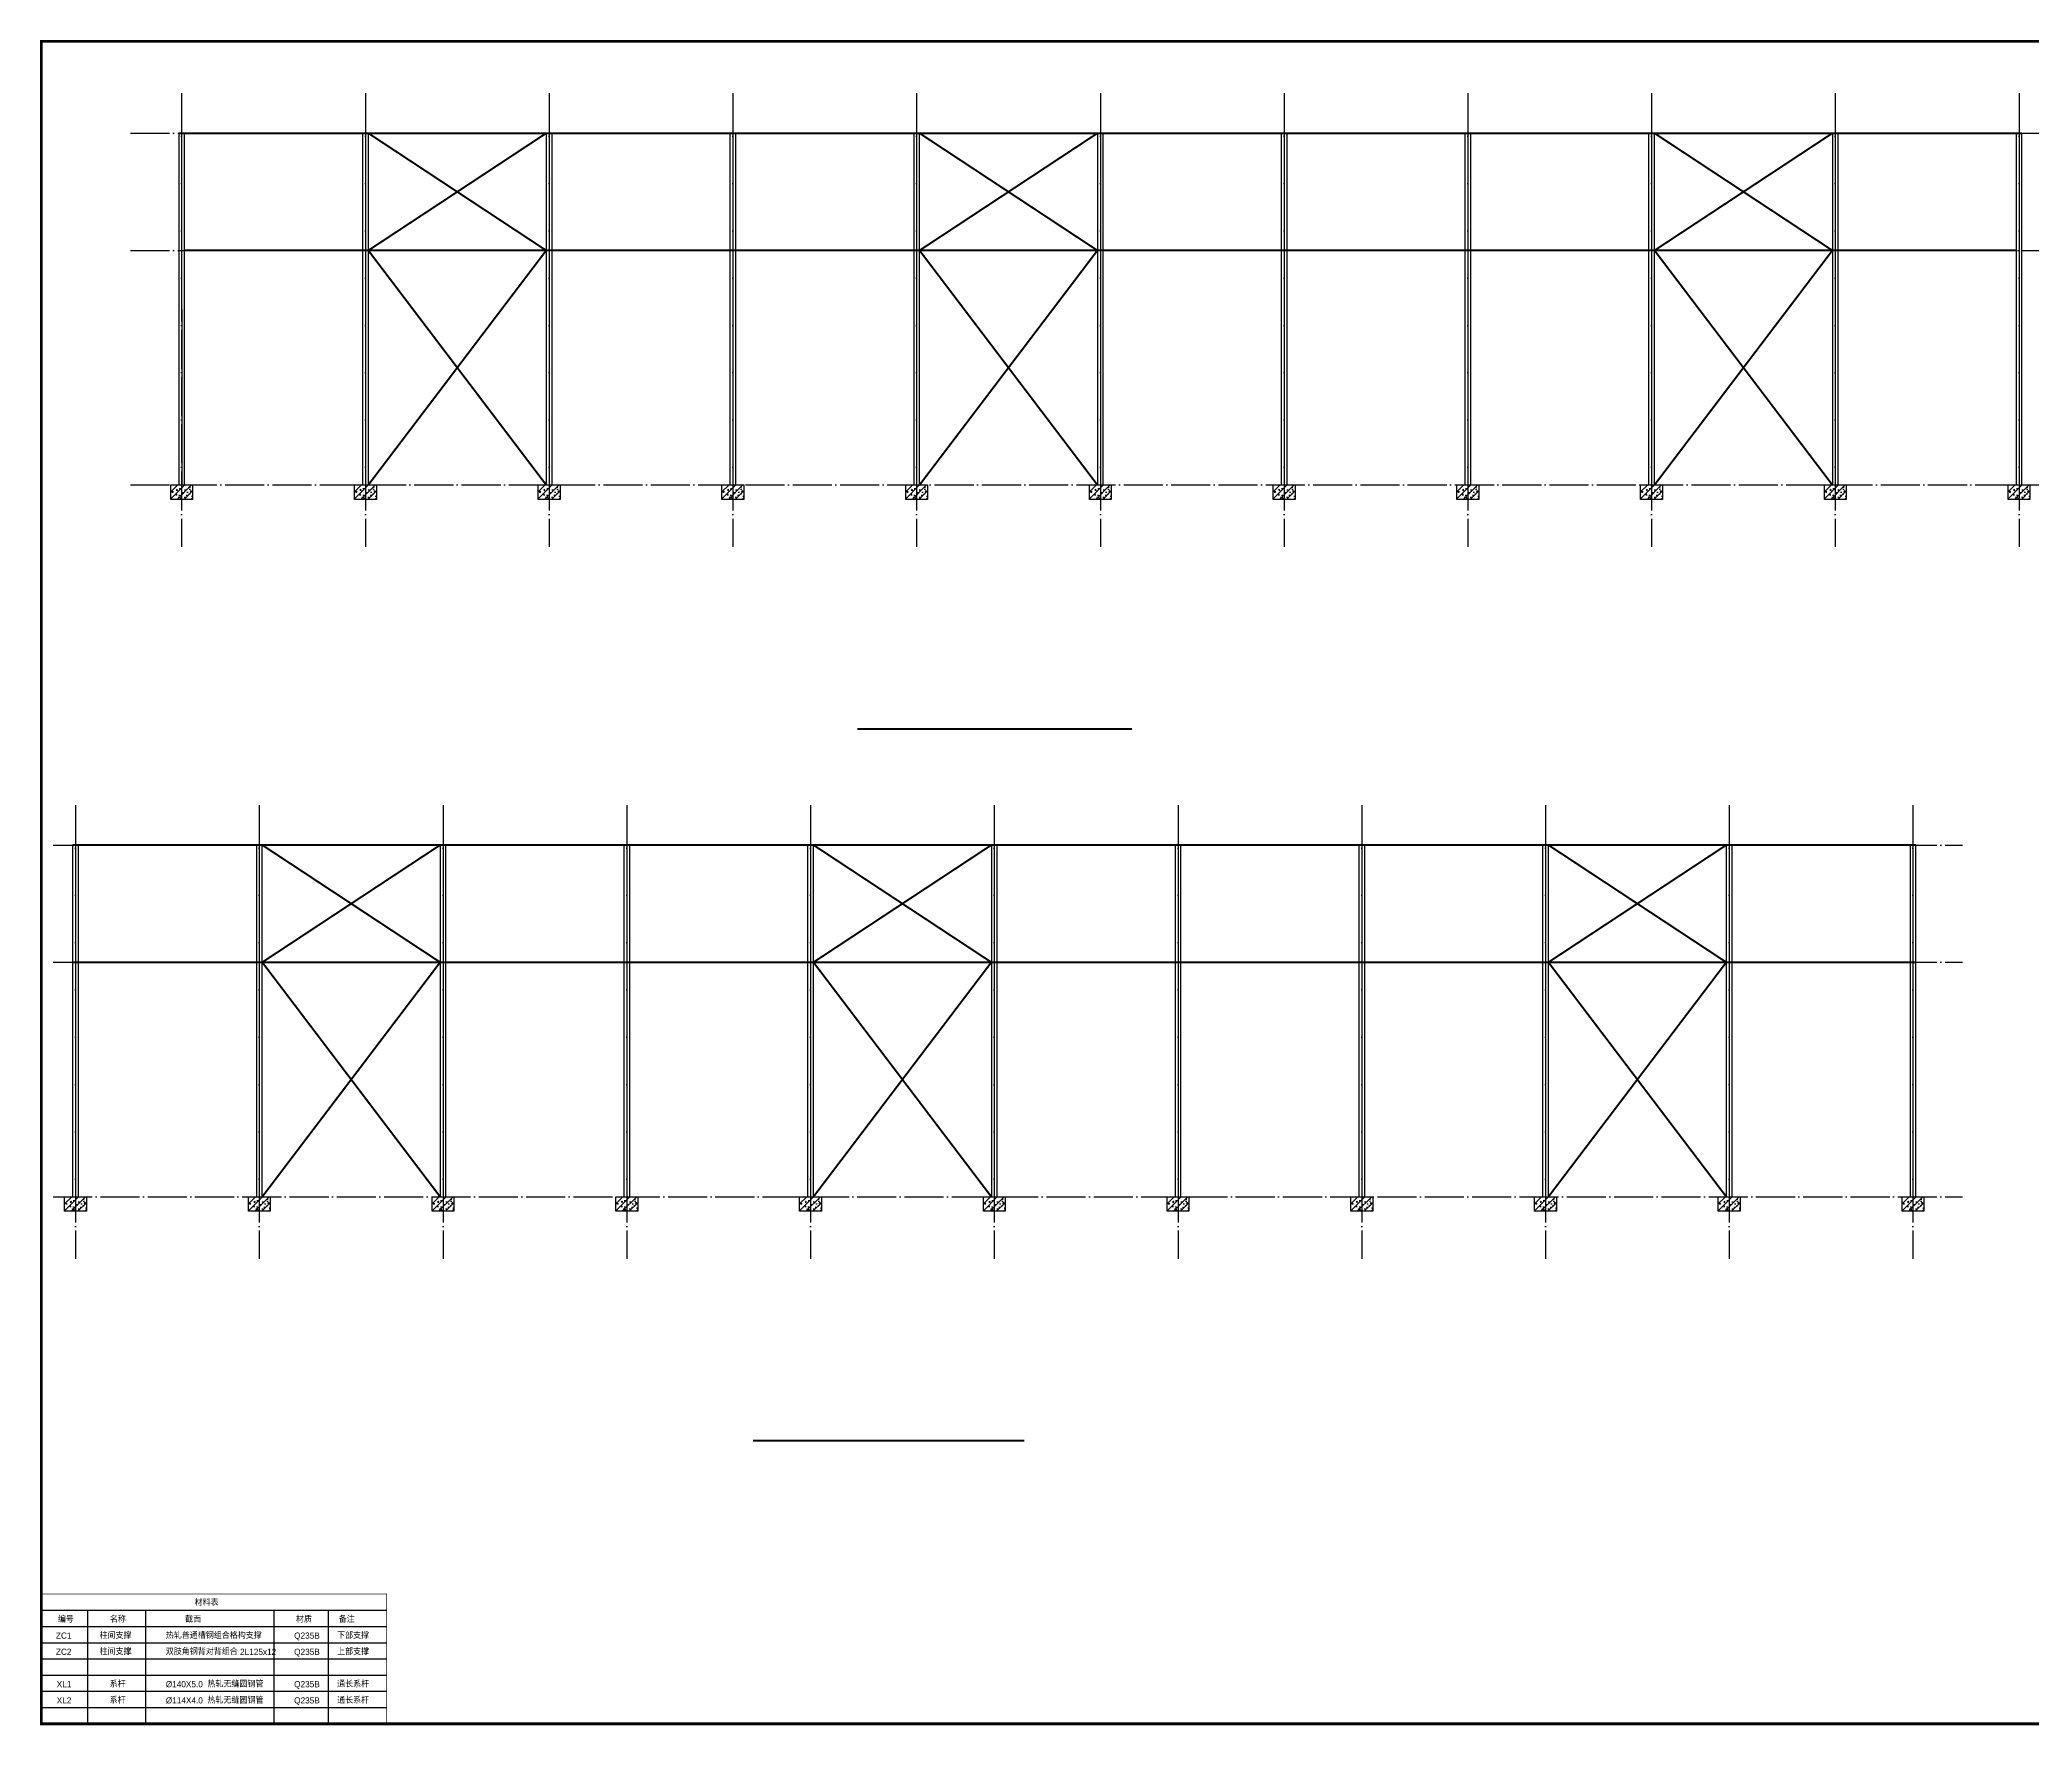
# Model space of a CAD drawing. Extents: x 95752 to 843522, y -411933 to 75567.
# Drawn here: x 449248 to 551174, y -101208 to -14958 of the extents above; entities that cross this region are included whole.
import ezdxf

# ---------------------------------------------------------------- set-up
doc = ezdxf.new("R2010")
doc.units = 0
doc.header["$LTSCALE"] = 1000
doc.header["$MEASUREMENT"] = 0
doc.linetypes.add('DOTE', pattern=[2.42, 2, -0.2, 0.02, -0.2])
for name, color, linetype in [('DIM_SYMB', 3, 'Continuous'), ('DOTE', 1, 'Continuous'), ('PUB_TAB', 7, 'Continuous'), ('PUB_TITLE', 4, 'Continuous'), ('钢柱', 6, 'Continuous')]:
    doc.layers.add(name, color=color, linetype=linetype)
doc.layers.add('系梁', color=6, linetype='Continuous', lineweight=35)
doc.styles.add('HZ', font='hztxt_e.shx', dxfattribs={"bigfont": 'hzdx.shx'})

msp = doc.modelspace()

# ---------------------------------------------------------------- hatches: boundary and pattern name
h = msp.add_hatch()
h.set_pattern_fill('钢筋混凝土', color=256, scale=100, style=0)
h.set_pattern_definition([(45, (-492506.27, 460899.44), (-176.776695, 176.776695), []), (50, (-492506.3, 460899.44), (717.26018, -62.75213), [75, -825]), (355, (-492506.3, 460899.44), (-138.75133, 752.19213), [60, -660]), (100.4514, (-492446.5, 460894.2), (578.5094, 689.43954), [63.7402, -701.1421]), (46.1842, (-492506.3, 461099.4), (1067.24105, -165.519), [112.5, -1237.5]), (96.6356, (-492417.3, 461085.6), (934.6627, 974.1179), [95.6103, -1051.713]), (351.1842, (-492506.3, 461099.4), (934.662, 974.1186), [90, -990]), (21, (-492406.3, 461049.44), (596.90705, -402.6189), [75, -825]), (326, (-492406.3, 461049.44), (243.31533, 725.15005), [60, -660]), (71.4514, (-492356.5, 461015.9), (840.22263, 322.5305), [63.7402, -701.1421]), (37.5, (-492506.27, 460899.44), (12.159855, 332.893854), [0, -652, 0, -670, 0, -662.5]), (7.5, (-492506.27, 460899.44), (263.06954, 394.41171), [0, -382, 0, -637, 0, -252.5]), (327.5, (-492729.27, 460899.44), (533.822436, -22.55487), [0, -250, 0, -780, 0, -1035]), (317.5, (-492829.27, 460899.44), (583.18617, 100.10498), [0, -325, 0, -518, 0, -735])])
h.paths.add_polyline_path([(455944.1, -37736.5), (457062.4, -37736.5), (457062.4, -38478.3), (455944.1, -38478.3)])
h = msp.add_hatch()
h.set_pattern_fill('钢筋混凝土', color=256, scale=100, style=0)
h.set_pattern_definition([(45, (-483106.27, 460899.44), (-176.776695, 176.776695), []), (50, (-483106.3, 460899.44), (717.26018, -62.75213), [75, -825]), (355, (-483106.3, 460899.44), (-138.75133, 752.19213), [60, -660]), (100.4514, (-483046.5, 460894.2), (578.5094, 689.43954), [63.7402, -701.1421]), (46.1842, (-483106.3, 461099.4), (1067.24105, -165.519), [112.5, -1237.5]), (96.6356, (-483017.3, 461085.6), (934.6627, 974.1179), [95.6103, -1051.713]), (351.1842, (-483106.3, 461099.4), (934.662, 974.1186), [90, -990]), (21, (-483006.3, 461049.44), (596.90705, -402.6189), [75, -825]), (326, (-483006.3, 461049.44), (243.31533, 725.15005), [60, -660]), (71.4514, (-482956.5, 461015.9), (840.22263, 322.5305), [63.7402, -701.1421]), (37.5, (-483106.27, 460899.44), (12.159855, 332.893854), [0, -652, 0, -670, 0, -662.5]), (7.5, (-483106.27, 460899.44), (263.06954, 394.41171), [0, -382, 0, -637, 0, -252.5]), (327.5, (-483329.27, 460899.44), (533.822436, -22.55487), [0, -250, 0, -780, 0, -1035]), (317.5, (-483429.27, 460899.44), (583.18617, 100.10498), [0, -325, 0, -518, 0, -735])])
h.paths.add_polyline_path([(465344.1, -37736.5), (466462.4, -37736.5), (466462.4, -38478.3), (465344.1, -38478.3)])
h = msp.add_hatch()
h.set_pattern_fill('钢筋混凝土', color=256, scale=100, style=0)
h.set_pattern_definition([(45, (-473706.27, 460899.44), (-176.776695, 176.776695), []), (50, (-473706.3, 460899.44), (717.26018, -62.75213), [75, -825]), (355, (-473706.3, 460899.44), (-138.75133, 752.19213), [60, -660]), (100.4514, (-473646.5, 460894.2), (578.5094, 689.43954), [63.7402, -701.1421]), (46.1842, (-473706.3, 461099.4), (1067.24105, -165.519), [112.5, -1237.5]), (96.6356, (-473617.3, 461085.6), (934.6627, 974.1179), [95.6103, -1051.713]), (351.1842, (-473706.3, 461099.4), (934.662, 974.1186), [90, -990]), (21, (-473606.3, 461049.44), (596.90705, -402.6189), [75, -825]), (326, (-473606.3, 461049.44), (243.31533, 725.15005), [60, -660]), (71.4514, (-473556.5, 461015.9), (840.22263, 322.5305), [63.7402, -701.1421]), (37.5, (-473706.27, 460899.44), (12.159855, 332.893854), [0, -652, 0, -670, 0, -662.5]), (7.5, (-473706.27, 460899.44), (263.06954, 394.41171), [0, -382, 0, -637, 0, -252.5]), (327.5, (-473929.27, 460899.44), (533.822436, -22.55487), [0, -250, 0, -780, 0, -1035]), (317.5, (-474029.27, 460899.44), (583.18617, 100.10498), [0, -325, 0, -518, 0, -735])])
h.paths.add_polyline_path([(474744.1, -37736.5), (475862.4, -37736.5), (475862.4, -38478.3), (474744.1, -38478.3)])
h = msp.add_hatch()
h.set_pattern_fill('钢筋混凝土', color=256, scale=100, style=0)
h.set_pattern_definition([(45, (-464306.27, 460899.44), (-176.776695, 176.776695), []), (50, (-464306.3, 460899.44), (717.26018, -62.75213), [75, -825]), (355, (-464306.3, 460899.44), (-138.75133, 752.19213), [60, -660]), (100.4514, (-464246.5, 460894.2), (578.5094, 689.43954), [63.7402, -701.1421]), (46.1842, (-464306.3, 461099.4), (1067.24105, -165.519), [112.5, -1237.5]), (96.6356, (-464217.3, 461085.6), (934.6627, 974.1179), [95.6103, -1051.713]), (351.1842, (-464306.3, 461099.4), (934.662, 974.1186), [90, -990]), (21, (-464206.3, 461049.44), (596.90705, -402.6189), [75, -825]), (326, (-464206.3, 461049.44), (243.31533, 725.15005), [60, -660]), (71.4514, (-464156.5, 461015.9), (840.22263, 322.5305), [63.7402, -701.1421]), (37.5, (-464306.27, 460899.44), (12.159855, 332.893854), [0, -652, 0, -670, 0, -662.5]), (7.5, (-464306.27, 460899.44), (263.06954, 394.41171), [0, -382, 0, -637, 0, -252.5]), (327.5, (-464529.27, 460899.44), (533.822436, -22.55487), [0, -250, 0, -780, 0, -1035]), (317.5, (-464629.27, 460899.44), (583.18617, 100.10498), [0, -325, 0, -518, 0, -735])])
h.paths.add_polyline_path([(484144.1, -37736.5), (485262.4, -37736.5), (485262.4, -38478.3), (484144.1, -38478.3)])
h = msp.add_hatch()
h.set_pattern_fill('钢筋混凝土', color=256, scale=100, style=0)
h.set_pattern_definition([(45, (-454906.27, 460899.44), (-176.776695, 176.776695), []), (50, (-454906.3, 460899.44), (717.26018, -62.75213), [75, -825]), (355, (-454906.3, 460899.44), (-138.75133, 752.19213), [60, -660]), (100.4514, (-454846.5, 460894.2), (578.5094, 689.43954), [63.7402, -701.1421]), (46.1842, (-454906.3, 461099.4), (1067.24105, -165.519), [112.5, -1237.5]), (96.6356, (-454817.3, 461085.6), (934.6627, 974.1179), [95.6103, -1051.713]), (351.1842, (-454906.3, 461099.4), (934.662, 974.1186), [90, -990]), (21, (-454806.3, 461049.44), (596.90705, -402.6189), [75, -825]), (326, (-454806.3, 461049.44), (243.31533, 725.15005), [60, -660]), (71.4514, (-454756.5, 461015.9), (840.22263, 322.5305), [63.7402, -701.1421]), (37.5, (-454906.27, 460899.44), (12.159855, 332.893854), [0, -652, 0, -670, 0, -662.5]), (7.5, (-454906.27, 460899.44), (263.06954, 394.41171), [0, -382, 0, -637, 0, -252.5]), (327.5, (-455129.27, 460899.44), (533.822436, -22.55487), [0, -250, 0, -780, 0, -1035]), (317.5, (-455229.27, 460899.44), (583.18617, 100.10498), [0, -325, 0, -518, 0, -735])])
h.paths.add_polyline_path([(493544.1, -37736.5), (494662.4, -37736.5), (494662.4, -38478.3), (493544.1, -38478.3)])
h = msp.add_hatch()
h.set_pattern_fill('钢筋混凝土', color=256, scale=100, style=0)
h.set_pattern_definition([(45, (-445506.27, 460899.44), (-176.776695, 176.776695), []), (50, (-445506.3, 460899.44), (717.26018, -62.75213), [75, -825]), (355, (-445506.3, 460899.44), (-138.75133, 752.19213), [60, -660]), (100.4514, (-445446.5, 460894.2), (578.5094, 689.43954), [63.7402, -701.1421]), (46.1842, (-445506.3, 461099.4), (1067.24105, -165.519), [112.5, -1237.5]), (96.6356, (-445417.3, 461085.6), (934.6627, 974.1179), [95.6103, -1051.713]), (351.1842, (-445506.3, 461099.4), (934.662, 974.1186), [90, -990]), (21, (-445406.3, 461049.44), (596.90705, -402.6189), [75, -825]), (326, (-445406.3, 461049.44), (243.31533, 725.15005), [60, -660]), (71.4514, (-445356.5, 461015.9), (840.22263, 322.5305), [63.7402, -701.1421]), (37.5, (-445506.27, 460899.44), (12.159855, 332.893854), [0, -652, 0, -670, 0, -662.5]), (7.5, (-445506.27, 460899.44), (263.06954, 394.41171), [0, -382, 0, -637, 0, -252.5]), (327.5, (-445729.27, 460899.44), (533.822436, -22.55487), [0, -250, 0, -780, 0, -1035]), (317.5, (-445829.27, 460899.44), (583.18617, 100.10498), [0, -325, 0, -518, 0, -735])])
h.paths.add_polyline_path([(502944.1, -37736.5), (504062.4, -37736.5), (504062.4, -38478.3), (502944.1, -38478.3)])
h = msp.add_hatch()
h.set_pattern_fill('钢筋混凝土', color=256, scale=100, style=0)
h.set_pattern_definition([(45, (-436106.27, 460899.44), (-176.776695, 176.776695), []), (50, (-436106.3, 460899.44), (717.26018, -62.75213), [75, -825]), (355, (-436106.3, 460899.44), (-138.75133, 752.19213), [60, -660]), (100.4514, (-436046.5, 460894.2), (578.5094, 689.43954), [63.7402, -701.1421]), (46.1842, (-436106.3, 461099.4), (1067.24105, -165.519), [112.5, -1237.5]), (96.6356, (-436017.3, 461085.6), (934.6627, 974.1179), [95.6103, -1051.713]), (351.1842, (-436106.3, 461099.4), (934.662, 974.1186), [90, -990]), (21, (-436006.3, 461049.44), (596.90705, -402.6189), [75, -825]), (326, (-436006.3, 461049.44), (243.31533, 725.15005), [60, -660]), (71.4514, (-435956.5, 461015.9), (840.22263, 322.5305), [63.7402, -701.1421]), (37.5, (-436106.27, 460899.44), (12.159855, 332.893854), [0, -652, 0, -670, 0, -662.5]), (7.5, (-436106.27, 460899.44), (263.06954, 394.41171), [0, -382, 0, -637, 0, -252.5]), (327.5, (-436329.27, 460899.44), (533.822436, -22.55487), [0, -250, 0, -780, 0, -1035]), (317.5, (-436429.27, 460899.44), (583.18617, 100.10498), [0, -325, 0, -518, 0, -735])])
h.paths.add_polyline_path([(512344.1, -37736.5), (513462.4, -37736.5), (513462.4, -38478.3), (512344.1, -38478.3)])
h = msp.add_hatch()
h.set_pattern_fill('钢筋混凝土', color=256, scale=100, style=0)
h.set_pattern_definition([(45, (-426706.27, 460899.44), (-176.776695, 176.776695), []), (50, (-426706.3, 460899.44), (717.26018, -62.75213), [75, -825]), (355, (-426706.3, 460899.44), (-138.75133, 752.19213), [60, -660]), (100.4514, (-426646.5, 460894.2), (578.5094, 689.43954), [63.7402, -701.1421]), (46.1842, (-426706.3, 461099.4), (1067.24105, -165.519), [112.5, -1237.5]), (96.6356, (-426617.3, 461085.6), (934.6627, 974.1179), [95.6103, -1051.713]), (351.1842, (-426706.3, 461099.4), (934.662, 974.1186), [90, -990]), (21, (-426606.3, 461049.44), (596.90705, -402.6189), [75, -825]), (326, (-426606.3, 461049.44), (243.31533, 725.15005), [60, -660]), (71.4514, (-426556.5, 461015.9), (840.22263, 322.5305), [63.7402, -701.1421]), (37.5, (-426706.27, 460899.44), (12.159855, 332.893854), [0, -652, 0, -670, 0, -662.5]), (7.5, (-426706.27, 460899.44), (263.06954, 394.41171), [0, -382, 0, -637, 0, -252.5]), (327.5, (-426929.27, 460899.44), (533.822436, -22.55487), [0, -250, 0, -780, 0, -1035]), (317.5, (-427029.27, 460899.44), (583.18617, 100.10498), [0, -325, 0, -518, 0, -735])])
h.paths.add_polyline_path([(521744.1, -37736.5), (522862.4, -37736.5), (522862.4, -38478.3), (521744.1, -38478.3)])
h = msp.add_hatch()
h.set_pattern_fill('钢筋混凝土', color=256, scale=100, style=0)
h.set_pattern_definition([(45, (-417306.27, 460899.44), (-176.776695, 176.776695), []), (50, (-417306.3, 460899.44), (717.26018, -62.75213), [75, -825]), (355, (-417306.3, 460899.44), (-138.75133, 752.19213), [60, -660]), (100.4514, (-417246.5, 460894.2), (578.5094, 689.43954), [63.7402, -701.1421]), (46.1842, (-417306.3, 461099.4), (1067.24105, -165.519), [112.5, -1237.5]), (96.6356, (-417217.3, 461085.6), (934.6627, 974.1179), [95.6103, -1051.713]), (351.1842, (-417306.3, 461099.4), (934.662, 974.1186), [90, -990]), (21, (-417206.3, 461049.44), (596.90705, -402.6189), [75, -825]), (326, (-417206.3, 461049.44), (243.31533, 725.15005), [60, -660]), (71.4514, (-417156.5, 461015.9), (840.22263, 322.5305), [63.7402, -701.1421]), (37.5, (-417306.27, 460899.44), (12.159855, 332.893854), [0, -652, 0, -670, 0, -662.5]), (7.5, (-417306.27, 460899.44), (263.06954, 394.41171), [0, -382, 0, -637, 0, -252.5]), (327.5, (-417529.27, 460899.44), (533.822436, -22.55487), [0, -250, 0, -780, 0, -1035]), (317.5, (-417629.27, 460899.44), (583.18617, 100.10498), [0, -325, 0, -518, 0, -735])])
h.paths.add_polyline_path([(531144.1, -37736.5), (532262.4, -37736.5), (532262.4, -38478.3), (531144.1, -38478.3)])
h = msp.add_hatch()
h.set_pattern_fill('钢筋混凝土', color=256, scale=100, style=0)
h.set_pattern_definition([(45, (-407906.27, 460899.44), (-176.776695, 176.776695), []), (50, (-407906.3, 460899.44), (717.26018, -62.75213), [75, -825]), (355, (-407906.3, 460899.44), (-138.75133, 752.19213), [60, -660]), (100.4514, (-407846.5, 460894.2), (578.5094, 689.43954), [63.7402, -701.1421]), (46.1842, (-407906.3, 461099.4), (1067.24105, -165.519), [112.5, -1237.5]), (96.6356, (-407817.3, 461085.6), (934.6627, 974.1179), [95.6103, -1051.713]), (351.1842, (-407906.3, 461099.4), (934.662, 974.1186), [90, -990]), (21, (-407806.3, 461049.44), (596.90705, -402.6189), [75, -825]), (326, (-407806.3, 461049.44), (243.31533, 725.15005), [60, -660]), (71.4514, (-407756.5, 461015.9), (840.22263, 322.5305), [63.7402, -701.1421]), (37.5, (-407906.27, 460899.44), (12.159855, 332.893854), [0, -652, 0, -670, 0, -662.5]), (7.5, (-407906.27, 460899.44), (263.06954, 394.41171), [0, -382, 0, -637, 0, -252.5]), (327.5, (-408129.27, 460899.44), (533.822436, -22.55487), [0, -250, 0, -780, 0, -1035]), (317.5, (-408229.27, 460899.44), (583.18617, 100.10498), [0, -325, 0, -518, 0, -735])])
h.paths.add_polyline_path([(540544.1, -37736.5), (541662.4, -37736.5), (541662.4, -38478.3), (540544.1, -38478.3)])
h = msp.add_hatch()
h.set_pattern_fill('钢筋混凝土', color=256, scale=100, style=0)
h.set_pattern_definition([(45, (-398506.27, 460899.44), (-176.776695, 176.776695), []), (50, (-398506.3, 460899.44), (717.26018, -62.75213), [75, -825]), (355, (-398506.3, 460899.44), (-138.75133, 752.19213), [60, -660]), (100.4514, (-398446.5, 460894.2), (578.5094, 689.43954), [63.7402, -701.1421]), (46.1842, (-398506.3, 461099.4), (1067.24105, -165.519), [112.5, -1237.5]), (96.6356, (-398417.3, 461085.6), (934.6627, 974.1179), [95.6103, -1051.713]), (351.1842, (-398506.3, 461099.4), (934.662, 974.1186), [90, -990]), (21, (-398406.3, 461049.44), (596.90705, -402.6189), [75, -825]), (326, (-398406.3, 461049.44), (243.31533, 725.15005), [60, -660]), (71.4514, (-398356.5, 461015.9), (840.22263, 322.5305), [63.7402, -701.1421]), (37.5, (-398506.27, 460899.44), (12.159855, 332.893854), [0, -652, 0, -670, 0, -662.5]), (7.5, (-398506.27, 460899.44), (263.06954, 394.41171), [0, -382, 0, -637, 0, -252.5]), (327.5, (-398729.27, 460899.44), (533.822436, -22.55487), [0, -250, 0, -780, 0, -1035]), (317.5, (-398829.27, 460899.44), (583.18617, 100.10498), [0, -325, 0, -518, 0, -735])])
h.paths.add_polyline_path([(549944.1, -37736.5), (551062.4, -37736.5), (551062.4, -38478.3), (549944.1, -38478.3)])
h = msp.add_hatch()
h.set_pattern_fill('钢筋混凝土', color=256, scale=100, style=0)
h.set_pattern_definition([(45, (-497933.3, 424470.63), (-176.776695, 176.776695), []), (50, (-497933.3, 424470.6), (717.26018, -62.75213), [75, -825]), (355, (-497933.3, 424470.6), (-138.75133, 752.19213), [60, -660]), (100.4514, (-497873.5, 424465.4), (578.5094, 689.43954), [63.7402, -701.1421]), (46.1842, (-497933.3, 424670.6), (1067.24105, -165.519), [112.5, -1237.5]), (96.6356, (-497844.4, 424656.8), (934.6627, 974.1179), [95.6103, -1051.713]), (351.1842, (-497933.3, 424670.6), (934.662, 974.1186), [90, -990]), (21, (-497833.3, 424620.6), (596.90705, -402.6189), [75, -825]), (326, (-497833.3, 424620.6), (243.31533, 725.15005), [60, -660]), (71.4514, (-497783.55, 424587.1), (840.22263, 322.5305), [63.7402, -701.1421]), (37.5, (-497933.3, 424470.63), (12.159855, 332.893854), [0, -652, 0, -670, 0, -662.5]), (7.5, (-497933.3, 424470.63), (263.06954, 394.41171), [0, -382, 0, -637, 0, -252.5]), (327.5, (-498156.3, 424470.63), (533.822436, -22.55487), [0, -250, 0, -780, 0, -1035]), (317.5, (-498256.3, 424470.63), (583.18617, 100.10498), [0, -325, 0, -518, 0, -735])])
h.paths.add_polyline_path([(450517.1, -74165.3), (451635.4, -74165.3), (451635.4, -74907.2), (450517.1, -74907.2)])
h = msp.add_hatch()
h.set_pattern_fill('钢筋混凝土', color=256, scale=100, style=0)
h.set_pattern_definition([(45, (-488533.3, 424470.63), (-176.776695, 176.776695), []), (50, (-488533.3, 424470.6), (717.26018, -62.75213), [75, -825]), (355, (-488533.3, 424470.6), (-138.75133, 752.19213), [60, -660]), (100.4514, (-488473.5, 424465.4), (578.5094, 689.43954), [63.7402, -701.1421]), (46.1842, (-488533.3, 424670.6), (1067.24105, -165.519), [112.5, -1237.5]), (96.6356, (-488444.4, 424656.8), (934.6627, 974.1179), [95.6103, -1051.713]), (351.1842, (-488533.3, 424670.6), (934.662, 974.1186), [90, -990]), (21, (-488433.3, 424620.6), (596.90705, -402.6189), [75, -825]), (326, (-488433.3, 424620.6), (243.31533, 725.15005), [60, -660]), (71.4514, (-488383.55, 424587.1), (840.22263, 322.5305), [63.7402, -701.1421]), (37.5, (-488533.3, 424470.63), (12.159855, 332.893854), [0, -652, 0, -670, 0, -662.5]), (7.5, (-488533.3, 424470.63), (263.06954, 394.41171), [0, -382, 0, -637, 0, -252.5]), (327.5, (-488756.3, 424470.63), (533.822436, -22.55487), [0, -250, 0, -780, 0, -1035]), (317.5, (-488856.3, 424470.63), (583.18617, 100.10498), [0, -325, 0, -518, 0, -735])])
h.paths.add_polyline_path([(459917.1, -74165.3), (461035.4, -74165.3), (461035.4, -74907.2), (459917.1, -74907.2)])
h = msp.add_hatch()
h.set_pattern_fill('钢筋混凝土', color=256, scale=100, style=0)
h.set_pattern_definition([(45, (-479133.3, 424470.63), (-176.776695, 176.776695), []), (50, (-479133.3, 424470.6), (717.26018, -62.75213), [75, -825]), (355, (-479133.3, 424470.6), (-138.75133, 752.19213), [60, -660]), (100.4514, (-479073.5, 424465.4), (578.5094, 689.43954), [63.7402, -701.1421]), (46.1842, (-479133.3, 424670.6), (1067.24105, -165.519), [112.5, -1237.5]), (96.6356, (-479044.4, 424656.8), (934.6627, 974.1179), [95.6103, -1051.713]), (351.1842, (-479133.3, 424670.6), (934.662, 974.1186), [90, -990]), (21, (-479033.3, 424620.6), (596.90705, -402.6189), [75, -825]), (326, (-479033.3, 424620.6), (243.31533, 725.15005), [60, -660]), (71.4514, (-478983.55, 424587.1), (840.22263, 322.5305), [63.7402, -701.1421]), (37.5, (-479133.3, 424470.63), (12.159855, 332.893854), [0, -652, 0, -670, 0, -662.5]), (7.5, (-479133.3, 424470.63), (263.06954, 394.41171), [0, -382, 0, -637, 0, -252.5]), (327.5, (-479356.3, 424470.63), (533.822436, -22.55487), [0, -250, 0, -780, 0, -1035]), (317.5, (-479456.3, 424470.63), (583.18617, 100.10498), [0, -325, 0, -518, 0, -735])])
h.paths.add_polyline_path([(469317.1, -74165.3), (470435.4, -74165.3), (470435.4, -74907.2), (469317.1, -74907.2)])
h = msp.add_hatch()
h.set_pattern_fill('钢筋混凝土', color=256, scale=100, style=0)
h.set_pattern_definition([(45, (-469733.3, 424470.63), (-176.776695, 176.776695), []), (50, (-469733.3, 424470.6), (717.26018, -62.75213), [75, -825]), (355, (-469733.3, 424470.6), (-138.75133, 752.19213), [60, -660]), (100.4514, (-469673.5, 424465.4), (578.5094, 689.43954), [63.7402, -701.1421]), (46.1842, (-469733.3, 424670.6), (1067.24105, -165.519), [112.5, -1237.5]), (96.6356, (-469644.4, 424656.8), (934.6627, 974.1179), [95.6103, -1051.713]), (351.1842, (-469733.3, 424670.6), (934.662, 974.1186), [90, -990]), (21, (-469633.3, 424620.6), (596.90705, -402.6189), [75, -825]), (326, (-469633.3, 424620.6), (243.31533, 725.15005), [60, -660]), (71.4514, (-469583.55, 424587.1), (840.22263, 322.5305), [63.7402, -701.1421]), (37.5, (-469733.3, 424470.63), (12.159855, 332.893854), [0, -652, 0, -670, 0, -662.5]), (7.5, (-469733.3, 424470.63), (263.06954, 394.41171), [0, -382, 0, -637, 0, -252.5]), (327.5, (-469956.3, 424470.63), (533.822436, -22.55487), [0, -250, 0, -780, 0, -1035]), (317.5, (-470056.3, 424470.63), (583.18617, 100.10498), [0, -325, 0, -518, 0, -735])])
h.paths.add_polyline_path([(478717.1, -74165.3), (479835.4, -74165.3), (479835.4, -74907.2), (478717.1, -74907.2)])
h = msp.add_hatch()
h.set_pattern_fill('钢筋混凝土', color=256, scale=100, style=0)
h.set_pattern_definition([(45, (-460333.3, 424470.63), (-176.776695, 176.776695), []), (50, (-460333.3, 424470.6), (717.26018, -62.75213), [75, -825]), (355, (-460333.3, 424470.6), (-138.75133, 752.19213), [60, -660]), (100.4514, (-460273.5, 424465.4), (578.5094, 689.43954), [63.7402, -701.1421]), (46.1842, (-460333.3, 424670.6), (1067.24105, -165.519), [112.5, -1237.5]), (96.6356, (-460244.4, 424656.8), (934.6627, 974.1179), [95.6103, -1051.713]), (351.1842, (-460333.3, 424670.6), (934.662, 974.1186), [90, -990]), (21, (-460233.3, 424620.6), (596.90705, -402.6189), [75, -825]), (326, (-460233.3, 424620.6), (243.31533, 725.15005), [60, -660]), (71.4514, (-460183.55, 424587.1), (840.22263, 322.5305), [63.7402, -701.1421]), (37.5, (-460333.3, 424470.63), (12.159855, 332.893854), [0, -652, 0, -670, 0, -662.5]), (7.5, (-460333.3, 424470.63), (263.06954, 394.41171), [0, -382, 0, -637, 0, -252.5]), (327.5, (-460556.3, 424470.63), (533.822436, -22.55487), [0, -250, 0, -780, 0, -1035]), (317.5, (-460656.3, 424470.63), (583.18617, 100.10498), [0, -325, 0, -518, 0, -735])])
h.paths.add_polyline_path([(488117.1, -74165.3), (489235.4, -74165.3), (489235.4, -74907.2), (488117.1, -74907.2)])
h = msp.add_hatch()
h.set_pattern_fill('钢筋混凝土', color=256, scale=100, style=0)
h.set_pattern_definition([(45, (-450933.3, 424470.63), (-176.776695, 176.776695), []), (50, (-450933.3, 424470.6), (717.26018, -62.75213), [75, -825]), (355, (-450933.3, 424470.6), (-138.75133, 752.19213), [60, -660]), (100.4514, (-450873.5, 424465.4), (578.5094, 689.43954), [63.7402, -701.1421]), (46.1842, (-450933.3, 424670.6), (1067.24105, -165.519), [112.5, -1237.5]), (96.6356, (-450844.4, 424656.8), (934.6627, 974.1179), [95.6103, -1051.713]), (351.1842, (-450933.3, 424670.6), (934.662, 974.1186), [90, -990]), (21, (-450833.3, 424620.6), (596.90705, -402.6189), [75, -825]), (326, (-450833.3, 424620.6), (243.31533, 725.15005), [60, -660]), (71.4514, (-450783.55, 424587.1), (840.22263, 322.5305), [63.7402, -701.1421]), (37.5, (-450933.3, 424470.63), (12.159855, 332.893854), [0, -652, 0, -670, 0, -662.5]), (7.5, (-450933.3, 424470.63), (263.06954, 394.41171), [0, -382, 0, -637, 0, -252.5]), (327.5, (-451156.3, 424470.63), (533.822436, -22.55487), [0, -250, 0, -780, 0, -1035]), (317.5, (-451256.3, 424470.63), (583.18617, 100.10498), [0, -325, 0, -518, 0, -735])])
h.paths.add_polyline_path([(497517.1, -74165.3), (498635.4, -74165.3), (498635.4, -74907.2), (497517.1, -74907.2)])
h = msp.add_hatch()
h.set_pattern_fill('钢筋混凝土', color=256, scale=100, style=0)
h.set_pattern_definition([(45, (-441533.3, 424470.63), (-176.776695, 176.776695), []), (50, (-441533.3, 424470.6), (717.26018, -62.75213), [75, -825]), (355, (-441533.3, 424470.6), (-138.75133, 752.19213), [60, -660]), (100.4514, (-441473.5, 424465.4), (578.5094, 689.43954), [63.7402, -701.1421]), (46.1842, (-441533.3, 424670.6), (1067.24105, -165.519), [112.5, -1237.5]), (96.6356, (-441444.4, 424656.8), (934.6627, 974.1179), [95.6103, -1051.713]), (351.1842, (-441533.3, 424670.6), (934.662, 974.1186), [90, -990]), (21, (-441433.3, 424620.6), (596.90705, -402.6189), [75, -825]), (326, (-441433.3, 424620.6), (243.31533, 725.15005), [60, -660]), (71.4514, (-441383.55, 424587.1), (840.22263, 322.5305), [63.7402, -701.1421]), (37.5, (-441533.3, 424470.63), (12.159855, 332.893854), [0, -652, 0, -670, 0, -662.5]), (7.5, (-441533.3, 424470.63), (263.06954, 394.41171), [0, -382, 0, -637, 0, -252.5]), (327.5, (-441756.3, 424470.63), (533.822436, -22.55487), [0, -250, 0, -780, 0, -1035]), (317.5, (-441856.3, 424470.63), (583.18617, 100.10498), [0, -325, 0, -518, 0, -735])])
h.paths.add_polyline_path([(506917.1, -74165.3), (508035.4, -74165.3), (508035.4, -74907.2), (506917.1, -74907.2)])
h = msp.add_hatch()
h.set_pattern_fill('钢筋混凝土', color=256, scale=100, style=0)
h.set_pattern_definition([(45, (-432133.3, 424470.63), (-176.776695, 176.776695), []), (50, (-432133.3, 424470.6), (717.26018, -62.75213), [75, -825]), (355, (-432133.3, 424470.6), (-138.75133, 752.19213), [60, -660]), (100.4514, (-432073.5, 424465.4), (578.5094, 689.43954), [63.7402, -701.1421]), (46.1842, (-432133.3, 424670.6), (1067.24105, -165.519), [112.5, -1237.5]), (96.6356, (-432044.4, 424656.8), (934.6627, 974.1179), [95.6103, -1051.713]), (351.1842, (-432133.3, 424670.6), (934.662, 974.1186), [90, -990]), (21, (-432033.3, 424620.6), (596.90705, -402.6189), [75, -825]), (326, (-432033.3, 424620.6), (243.31533, 725.15005), [60, -660]), (71.4514, (-431983.55, 424587.1), (840.22263, 322.5305), [63.7402, -701.1421]), (37.5, (-432133.3, 424470.63), (12.159855, 332.893854), [0, -652, 0, -670, 0, -662.5]), (7.5, (-432133.3, 424470.63), (263.06954, 394.41171), [0, -382, 0, -637, 0, -252.5]), (327.5, (-432356.3, 424470.63), (533.822436, -22.55487), [0, -250, 0, -780, 0, -1035]), (317.5, (-432456.3, 424470.63), (583.18617, 100.10498), [0, -325, 0, -518, 0, -735])])
h.paths.add_polyline_path([(516317.1, -74165.3), (517435.4, -74165.3), (517435.4, -74907.2), (516317.1, -74907.2)])
h = msp.add_hatch()
h.set_pattern_fill('钢筋混凝土', color=256, scale=100, style=0)
h.set_pattern_definition([(45, (-422733.3, 424470.63), (-176.776695, 176.776695), []), (50, (-422733.3, 424470.6), (717.26018, -62.75213), [75, -825]), (355, (-422733.3, 424470.6), (-138.75133, 752.19213), [60, -660]), (100.4514, (-422673.5, 424465.4), (578.5094, 689.43954), [63.7402, -701.1421]), (46.1842, (-422733.3, 424670.6), (1067.24105, -165.519), [112.5, -1237.5]), (96.6356, (-422644.4, 424656.8), (934.6627, 974.1179), [95.6103, -1051.713]), (351.1842, (-422733.3, 424670.6), (934.662, 974.1186), [90, -990]), (21, (-422633.3, 424620.6), (596.90705, -402.6189), [75, -825]), (326, (-422633.3, 424620.6), (243.31533, 725.15005), [60, -660]), (71.4514, (-422583.55, 424587.1), (840.22263, 322.5305), [63.7402, -701.1421]), (37.5, (-422733.3, 424470.63), (12.159855, 332.893854), [0, -652, 0, -670, 0, -662.5]), (7.5, (-422733.3, 424470.63), (263.06954, 394.41171), [0, -382, 0, -637, 0, -252.5]), (327.5, (-422956.3, 424470.63), (533.822436, -22.55487), [0, -250, 0, -780, 0, -1035]), (317.5, (-423056.3, 424470.63), (583.18617, 100.10498), [0, -325, 0, -518, 0, -735])])
h.paths.add_polyline_path([(525717.1, -74165.3), (526835.4, -74165.3), (526835.4, -74907.2), (525717.1, -74907.2)])
h = msp.add_hatch()
h.set_pattern_fill('钢筋混凝土', color=256, scale=100, style=0)
h.set_pattern_definition([(45, (-413333.3, 424470.63), (-176.776695, 176.776695), []), (50, (-413333.3, 424470.6), (717.26018, -62.75213), [75, -825]), (355, (-413333.3, 424470.6), (-138.75133, 752.19213), [60, -660]), (100.4514, (-413273.5, 424465.4), (578.5094, 689.43954), [63.7402, -701.1421]), (46.1842, (-413333.3, 424670.6), (1067.24105, -165.519), [112.5, -1237.5]), (96.6356, (-413244.4, 424656.8), (934.6627, 974.1179), [95.6103, -1051.713]), (351.1842, (-413333.3, 424670.6), (934.662, 974.1186), [90, -990]), (21, (-413233.3, 424620.6), (596.90705, -402.6189), [75, -825]), (326, (-413233.3, 424620.6), (243.31533, 725.15005), [60, -660]), (71.4514, (-413183.55, 424587.1), (840.22263, 322.5305), [63.7402, -701.1421]), (37.5, (-413333.3, 424470.63), (12.159855, 332.893854), [0, -652, 0, -670, 0, -662.5]), (7.5, (-413333.3, 424470.63), (263.06954, 394.41171), [0, -382, 0, -637, 0, -252.5]), (327.5, (-413556.3, 424470.63), (533.822436, -22.55487), [0, -250, 0, -780, 0, -1035]), (317.5, (-413656.3, 424470.63), (583.18617, 100.10498), [0, -325, 0, -518, 0, -735])])
h.paths.add_polyline_path([(535117.1, -74165.3), (536235.4, -74165.3), (536235.4, -74907.2), (535117.1, -74907.2)])
h = msp.add_hatch()
h.set_pattern_fill('钢筋混凝土', color=256, scale=100, style=0)
h.set_pattern_definition([(45, (-403933.3, 424470.63), (-176.776695, 176.776695), []), (50, (-403933.3, 424470.6), (717.26018, -62.75213), [75, -825]), (355, (-403933.3, 424470.6), (-138.75133, 752.19213), [60, -660]), (100.4514, (-403873.5, 424465.4), (578.5094, 689.43954), [63.7402, -701.1421]), (46.1842, (-403933.3, 424670.6), (1067.24105, -165.519), [112.5, -1237.5]), (96.6356, (-403844.4, 424656.8), (934.6627, 974.1179), [95.6103, -1051.713]), (351.1842, (-403933.3, 424670.6), (934.662, 974.1186), [90, -990]), (21, (-403833.3, 424620.6), (596.90705, -402.6189), [75, -825]), (326, (-403833.3, 424620.6), (243.31533, 725.15005), [60, -660]), (71.4514, (-403783.55, 424587.1), (840.22263, 322.5305), [63.7402, -701.1421]), (37.5, (-403933.3, 424470.63), (12.159855, 332.893854), [0, -652, 0, -670, 0, -662.5]), (7.5, (-403933.3, 424470.63), (263.06954, 394.41171), [0, -382, 0, -637, 0, -252.5]), (327.5, (-404156.3, 424470.63), (533.822436, -22.55487), [0, -250, 0, -780, 0, -1035]), (317.5, (-404256.3, 424470.63), (583.18617, 100.10498), [0, -325, 0, -518, 0, -735])])
h.paths.add_polyline_path([(544517.1, -74165.3), (545635.4, -74165.3), (545635.4, -74907.2), (544517.1, -74907.2)])

# ---------------------------------------------------------------- linework, layer by layer
at = {"color": 5, "const_width": 100}
for points in [[(466053.2, -25737.2), (475153.2, -19737.1)], [(475153.2, -25737.2), (466053.2, -19737.2)], [(494253.2, -25737.2), (503353.2, -19737.1)], [(503353.2, -25737.2), (494253.2, -19737.2)], [(531853.2, -25737.2), (540953.2, -19737.1)], [(540953.2, -25737.2), (531853.2, -19737.2)], [(466053.2, -25737.2), (475153.2, -37736.5)], [(466053.2, -37736.5), (475153.2, -25737.2)], [(494253.2, -25737.2), (503353.2, -37736.5)], [(494253.2, -37736.5), (503353.2, -25737.2)], [(531853.2, -25737.2), (540953.2, -37736.5)], [(531853.2, -37736.5), (540953.2, -25737.2)], [(469726.2, -74165.3), (460626.2, -62166), (469726.2, -56165.9)], [(460626.2, -56166), (469726.2, -62166), (460626.2, -74165.3)], [(497926.2, -74165.3), (488826.2, -62166), (497926.2, -56165.9)], [(488826.2, -56166), (497926.2, -62166), (488826.2, -74165.3)], [(535526.2, -74165.3), (526426.2, -62166), (535526.2, -56165.9)], [(526426.2, -56166), (535526.2, -62166), (526426.2, -74165.3)]]:
    msp.add_lwpolyline(points, dxfattribs=at)
for points in [[(455944.1, -37736.5), (457062.4, -37736.5), (457062.4, -38478.3), (455944.1, -38478.3)], [(465344.1, -37736.5), (466462.4, -37736.5), (466462.4, -38478.3), (465344.1, -38478.3)], [(474744.1, -37736.5), (475862.4, -37736.5), (475862.4, -38478.3), (474744.1, -38478.3)], [(484144.1, -37736.5), (485262.4, -37736.5), (485262.4, -38478.3), (484144.1, -38478.3)], [(493544.1, -37736.5), (494662.4, -37736.5), (494662.4, -38478.3), (493544.1, -38478.3)], [(502944.1, -37736.5), (504062.4, -37736.5), (504062.4, -38478.3), (502944.1, -38478.3)], [(512344.1, -37736.5), (513462.4, -37736.5), (513462.4, -38478.3), (512344.1, -38478.3)], [(521744.1, -37736.5), (522862.4, -37736.5), (522862.4, -38478.3), (521744.1, -38478.3)], [(531144.1, -37736.5), (532262.4, -37736.5), (532262.4, -38478.3), (531144.1, -38478.3)], [(540544.1, -37736.5), (541662.4, -37736.5), (541662.4, -38478.3), (540544.1, -38478.3)], [(549944.1, -37736.5), (551062.4, -37736.5), (551062.4, -38478.3), (549944.1, -38478.3)], [(450517.1, -74165.3), (451635.4, -74165.3), (451635.4, -74907.2), (450517.1, -74907.2)], [(459917.1, -74165.3), (461035.4, -74165.3), (461035.4, -74907.2), (459917.1, -74907.2)], [(469317.1, -74165.3), (470435.4, -74165.3), (470435.4, -74907.2), (469317.1, -74907.2)], [(478717.1, -74165.3), (479835.4, -74165.3), (479835.4, -74907.2), (478717.1, -74907.2)], [(488117.1, -74165.3), (489235.4, -74165.3), (489235.4, -74907.2), (488117.1, -74907.2)], [(497517.1, -74165.3), (498635.4, -74165.3), (498635.4, -74907.2), (497517.1, -74907.2)], [(506917.1, -74165.3), (508035.4, -74165.3), (508035.4, -74907.2), (506917.1, -74907.2)], [(516317.1, -74165.3), (517435.4, -74165.3), (517435.4, -74907.2), (516317.1, -74907.2)], [(525717.1, -74165.3), (526835.4, -74165.3), (526835.4, -74907.2), (525717.1, -74907.2)], [(535117.1, -74165.3), (536235.4, -74165.3), (536235.4, -74907.2), (535117.1, -74907.2)], [(544517.1, -74165.3), (545635.4, -74165.3), (545635.4, -74907.2), (544517.1, -74907.2)]]:
    msp.add_lwpolyline(points, close=True)
at = {"layer": 'DIM_SYMB', "const_width": 105}
for points in [[(491072.5, -50221.6), (505128.5, -50221.6)], [(485733, -86650.5), (499614, -86650.5)]]:
    msp.add_lwpolyline(points, dxfattribs=at)
at = {"layer": 'DOTE', "linetype": 'DOTE'}
for p, q in [((456503.2, -17690.8), (456503.2, -40910.3)), ((465903.2, -17690.8), (465903.2, -40910.3)), ((475303.2, -17690.8), (475303.2, -40910.3)), ((484703.2, -17690.8), (484703.2, -40910.3)), ((494103.2, -17690.8), (494103.2, -40910.3)), ((503503.2, -17690.8), (503503.2, -40910.3)), ((512903.2, -17690.8), (512903.2, -40910.3)), ((522303.2, -17690.8), (522303.2, -40910.3)), ((531703.2, -17690.8), (531703.2, -40910.3)), ((541103.2, -17690.8), (541103.2, -40910.3)), ((550503.2, -17690.8), (550503.2, -40910.3)), ((453884.5, -19737.2), (553029.4, -19737.2)), ((453884.5, -25737.2), (553029.4, -25737.2)), ((453884.5, -37737.2), (553029.4, -37737.2)), ((451076.2, -54119.6), (451076.2, -77339.1)), ((460476.2, -54119.6), (460476.2, -77339.1)), ((469876.2, -54119.6), (469876.2, -77339.1)), ((479276.2, -54119.6), (479276.2, -77339.1)), ((488676.2, -54119.6), (488676.2, -77339.1)), ((498076.2, -54119.6), (498076.2, -77339.1)), ((507476.2, -54119.6), (507476.2, -77339.1)), ((516876.2, -54119.6), (516876.2, -77339.1)), ((526276.2, -54119.6), (526276.2, -77339.1)), ((535676.2, -54119.6), (535676.2, -77339.1)), ((545076.2, -54119.6), (545076.2, -77339.1)), ((449924.3, -56166), (547602.4, -56166)), ((449924.3, -62166), (547602.4, -62166)), ((449924.3, -74166), (547602.4, -74166))]:
    msp.add_line(p, q, dxfattribs=at)
at = {"layer": 'PUB_TAB', "const_width": 35.5}
msp.add_lwpolyline([(449322.7, -101133), (466984.2, -101133), (466984.2, -94501.4), (449322.7, -94501.4)], close=True, dxfattribs=at)
at = {"layer": 'PUB_TAB'}
for points in [[(449322.7, -95330.3), (466984.2, -95330.3)], [(451691.1, -95330.3), (451691.1, -101133)], [(454651.6, -95330.3), (454651.6, -101133)], [(461213.8, -95330.3), (461213.8, -101133)], [(463997.6, -95330.3), (463997.6, -101133)], [(449322.7, -96159.3), (466984.2, -96159.3)], [(449322.7, -96988.2), (466984.2, -96988.2)], [(449322.7, -97817.2), (466984.2, -97817.2)], [(449322.7, -98646.1), (466984.2, -98646.1)], [(449322.7, -99475.1), (466984.2, -99475.1)], [(449322.7, -100304), (466984.2, -100304)], [(449322.7, -101133), (466984.2, -101133)]]:
    msp.add_lwpolyline(points, dxfattribs=at)
at = {"layer": 'PUB_TITLE', "const_width": 150}
msp.add_lwpolyline([(449322.7, -101133), (601722.7, -101133), (601722.7, -15033), (449322.7, -15033)], close=True, dxfattribs=at)
at = {"layer": '系梁', "color": 2, "const_width": 100}
for points in [[(456353, -19736.8), (550653, -19737.5)], [(456653.2, -25737.2), (550353.2, -25737.2)], [(450925.9, -56165.6), (545225.9, -56166.3)], [(450925.9, -62165.6), (545225.9, -62166.3)]]:
    msp.add_lwpolyline(points, dxfattribs=at)
at = {"layer": '钢柱'}
for p, q in [((456503.2, -19737.1), (456503.3, -37736.5)), ((465903.2, -19737.1), (465903.3, -37736.5)), ((475303.2, -19737.1), (475303.3, -37736.5)), ((484703.2, -19737.1), (484703.3, -37736.5)), ((494103.2, -19737.1), (494103.3, -37736.5)), ((503503.2, -19737.1), (503503.3, -37736.5)), ((512903.2, -19737.1), (512903.3, -37736.5)), ((522303.2, -19737.1), (522303.3, -37736.5)), ((531703.2, -19737.1), (531703.3, -37736.5)), ((541103.2, -19737.1), (541103.3, -37736.5)), ((550503.2, -19737.1), (550503.3, -37736.5)), ((451076.2, -56165.9), (451076.3, -74165.3)), ((460476.2, -56165.9), (460476.3, -74165.3)), ((469876.2, -56165.9), (469876.3, -74165.3)), ((479276.2, -56165.9), (479276.3, -74165.3)), ((488676.2, -56165.9), (488676.3, -74165.3)), ((498076.2, -56165.9), (498076.3, -74165.3)), ((507476.2, -56165.9), (507476.3, -74165.3)), ((516876.2, -56165.9), (516876.3, -74165.3)), ((526276.2, -56165.9), (526276.3, -74165.3)), ((535676.2, -56165.9), (535676.3, -74165.3)), ((545076.2, -56165.9), (545076.3, -74165.3))]:
    msp.add_line(p, q, dxfattribs=at)
for points in [[(456353.2, -37736.5), (456653.2, -37736.5), (456653.2, -19737.1), (456353.2, -19737.1)], [(465753.2, -37736.5), (466053.2, -37736.5), (466053.2, -19737.1), (465753.2, -19737.1)], [(475153.2, -37736.5), (475453.2, -37736.5), (475453.2, -19737.1), (475153.2, -19737.1)], [(484553.2, -37736.5), (484853.2, -37736.5), (484853.2, -19737.1), (484553.2, -19737.1)], [(493953.2, -37736.5), (494253.2, -37736.5), (494253.2, -19737.1), (493953.2, -19737.1)], [(503353.2, -37736.5), (503653.2, -37736.5), (503653.2, -19737.1), (503353.2, -19737.1)], [(512753.2, -37736.5), (513053.2, -37736.5), (513053.2, -19737.1), (512753.2, -19737.1)], [(522153.2, -37736.5), (522453.2, -37736.5), (522453.2, -19737.1), (522153.2, -19737.1)], [(531553.2, -37736.5), (531853.2, -37736.5), (531853.2, -19737.1), (531553.2, -19737.1)], [(540953.2, -37736.5), (541253.2, -37736.5), (541253.2, -19737.1), (540953.2, -19737.1)], [(550353.2, -37736.5), (550653.2, -37736.5), (550653.2, -19737.1), (550353.2, -19737.1)], [(450926.2, -74165.3), (451226.2, -74165.3), (451226.2, -56165.9), (450926.2, -56165.9)], [(460326.2, -74165.3), (460626.2, -74165.3), (460626.2, -56165.9), (460326.2, -56165.9)], [(469726.2, -74165.3), (470026.2, -74165.3), (470026.2, -56165.9), (469726.2, -56165.9)], [(479126.2, -74165.3), (479426.2, -74165.3), (479426.2, -56165.9), (479126.2, -56165.9)], [(488526.2, -74165.3), (488826.2, -74165.3), (488826.2, -56165.9), (488526.2, -56165.9)], [(497926.2, -74165.3), (498226.2, -74165.3), (498226.2, -56165.9), (497926.2, -56165.9)], [(507326.2, -74165.3), (507626.2, -74165.3), (507626.2, -56165.9), (507326.2, -56165.9)], [(516726.2, -74165.3), (517026.2, -74165.3), (517026.2, -56165.9), (516726.2, -56165.9)], [(526126.2, -74165.3), (526426.2, -74165.3), (526426.2, -56165.9), (526126.2, -56165.9)], [(535526.2, -74165.3), (535826.2, -74165.3), (535826.2, -56165.9), (535526.2, -56165.9)], [(544926.2, -74165.3), (545226.2, -74165.3), (545226.2, -56165.9), (544926.2, -56165.9)]]:
    msp.add_lwpolyline(points, close=True, dxfattribs=at)

# ---------------------------------------------------------------- texts
at = {"layer": 'PUB_TAB', "style": 'HZ'}
for s, p in [('材料表', (457164.9, -95093.5)), ('编号', (450168.3, -95952.1)), ('名称', (452831.4, -95952.1)), ('截面', (456675.9, -95952.1)), ('材质', (462350.5, -95952.1)), ('备注', (464539.6, -95952.1)), ('ZC1', (450070.3, -96781)), ('柱间支撑', (452301.7, -96781)), ('下部支撑', (464456, -96781)), ('ZC2', (450070.3, -97609.9)), ('柱间支撑', (452301.7, -97609.9)), ('上部支撑', (464456, -97609.9)), ('XL1', (450112.1, -99267.8)), ('XL2', (450112.1, -100096.8)), ('系杆', (452822, -99267.8)), ('系杆', (452822, -100096.8)), ('通长系杆', (464456, -99267.8)), ('通长系杆', (464456, -100096.8))]:
    msp.add_text(s, height=314.79, dxfattribs=at).set_placement(p)
at = {"layer": 'PUB_TAB', "color": 3, "style": 'HZ'}
for s, p in [('热轧普通槽钢组合格构支撑', (455691, -96781)), ('双肢角钢背对背组合 2L125x12', (455691, -97609.9)), ('%%C140X5.0  热轧无缝圆钢管', (455691, -99267.8)), ('%%C114X4.0  热轧无缝圆钢管', (455691, -100096.8))]:
    msp.add_text(s, height=314.79, dxfattribs=at).set_placement(p)
at = {"layer": 'PUB_TAB', "color": 6, "style": 'HZ'}
for p in [(462258.2, -96781), (462258.2, -97609.9), (462258.2, -99267.8), (462258.2, -100096.8)]:
    msp.add_text('Q235B', height=314.79, dxfattribs=at).set_placement(p)

doc.saveas('drawing.dxf')
